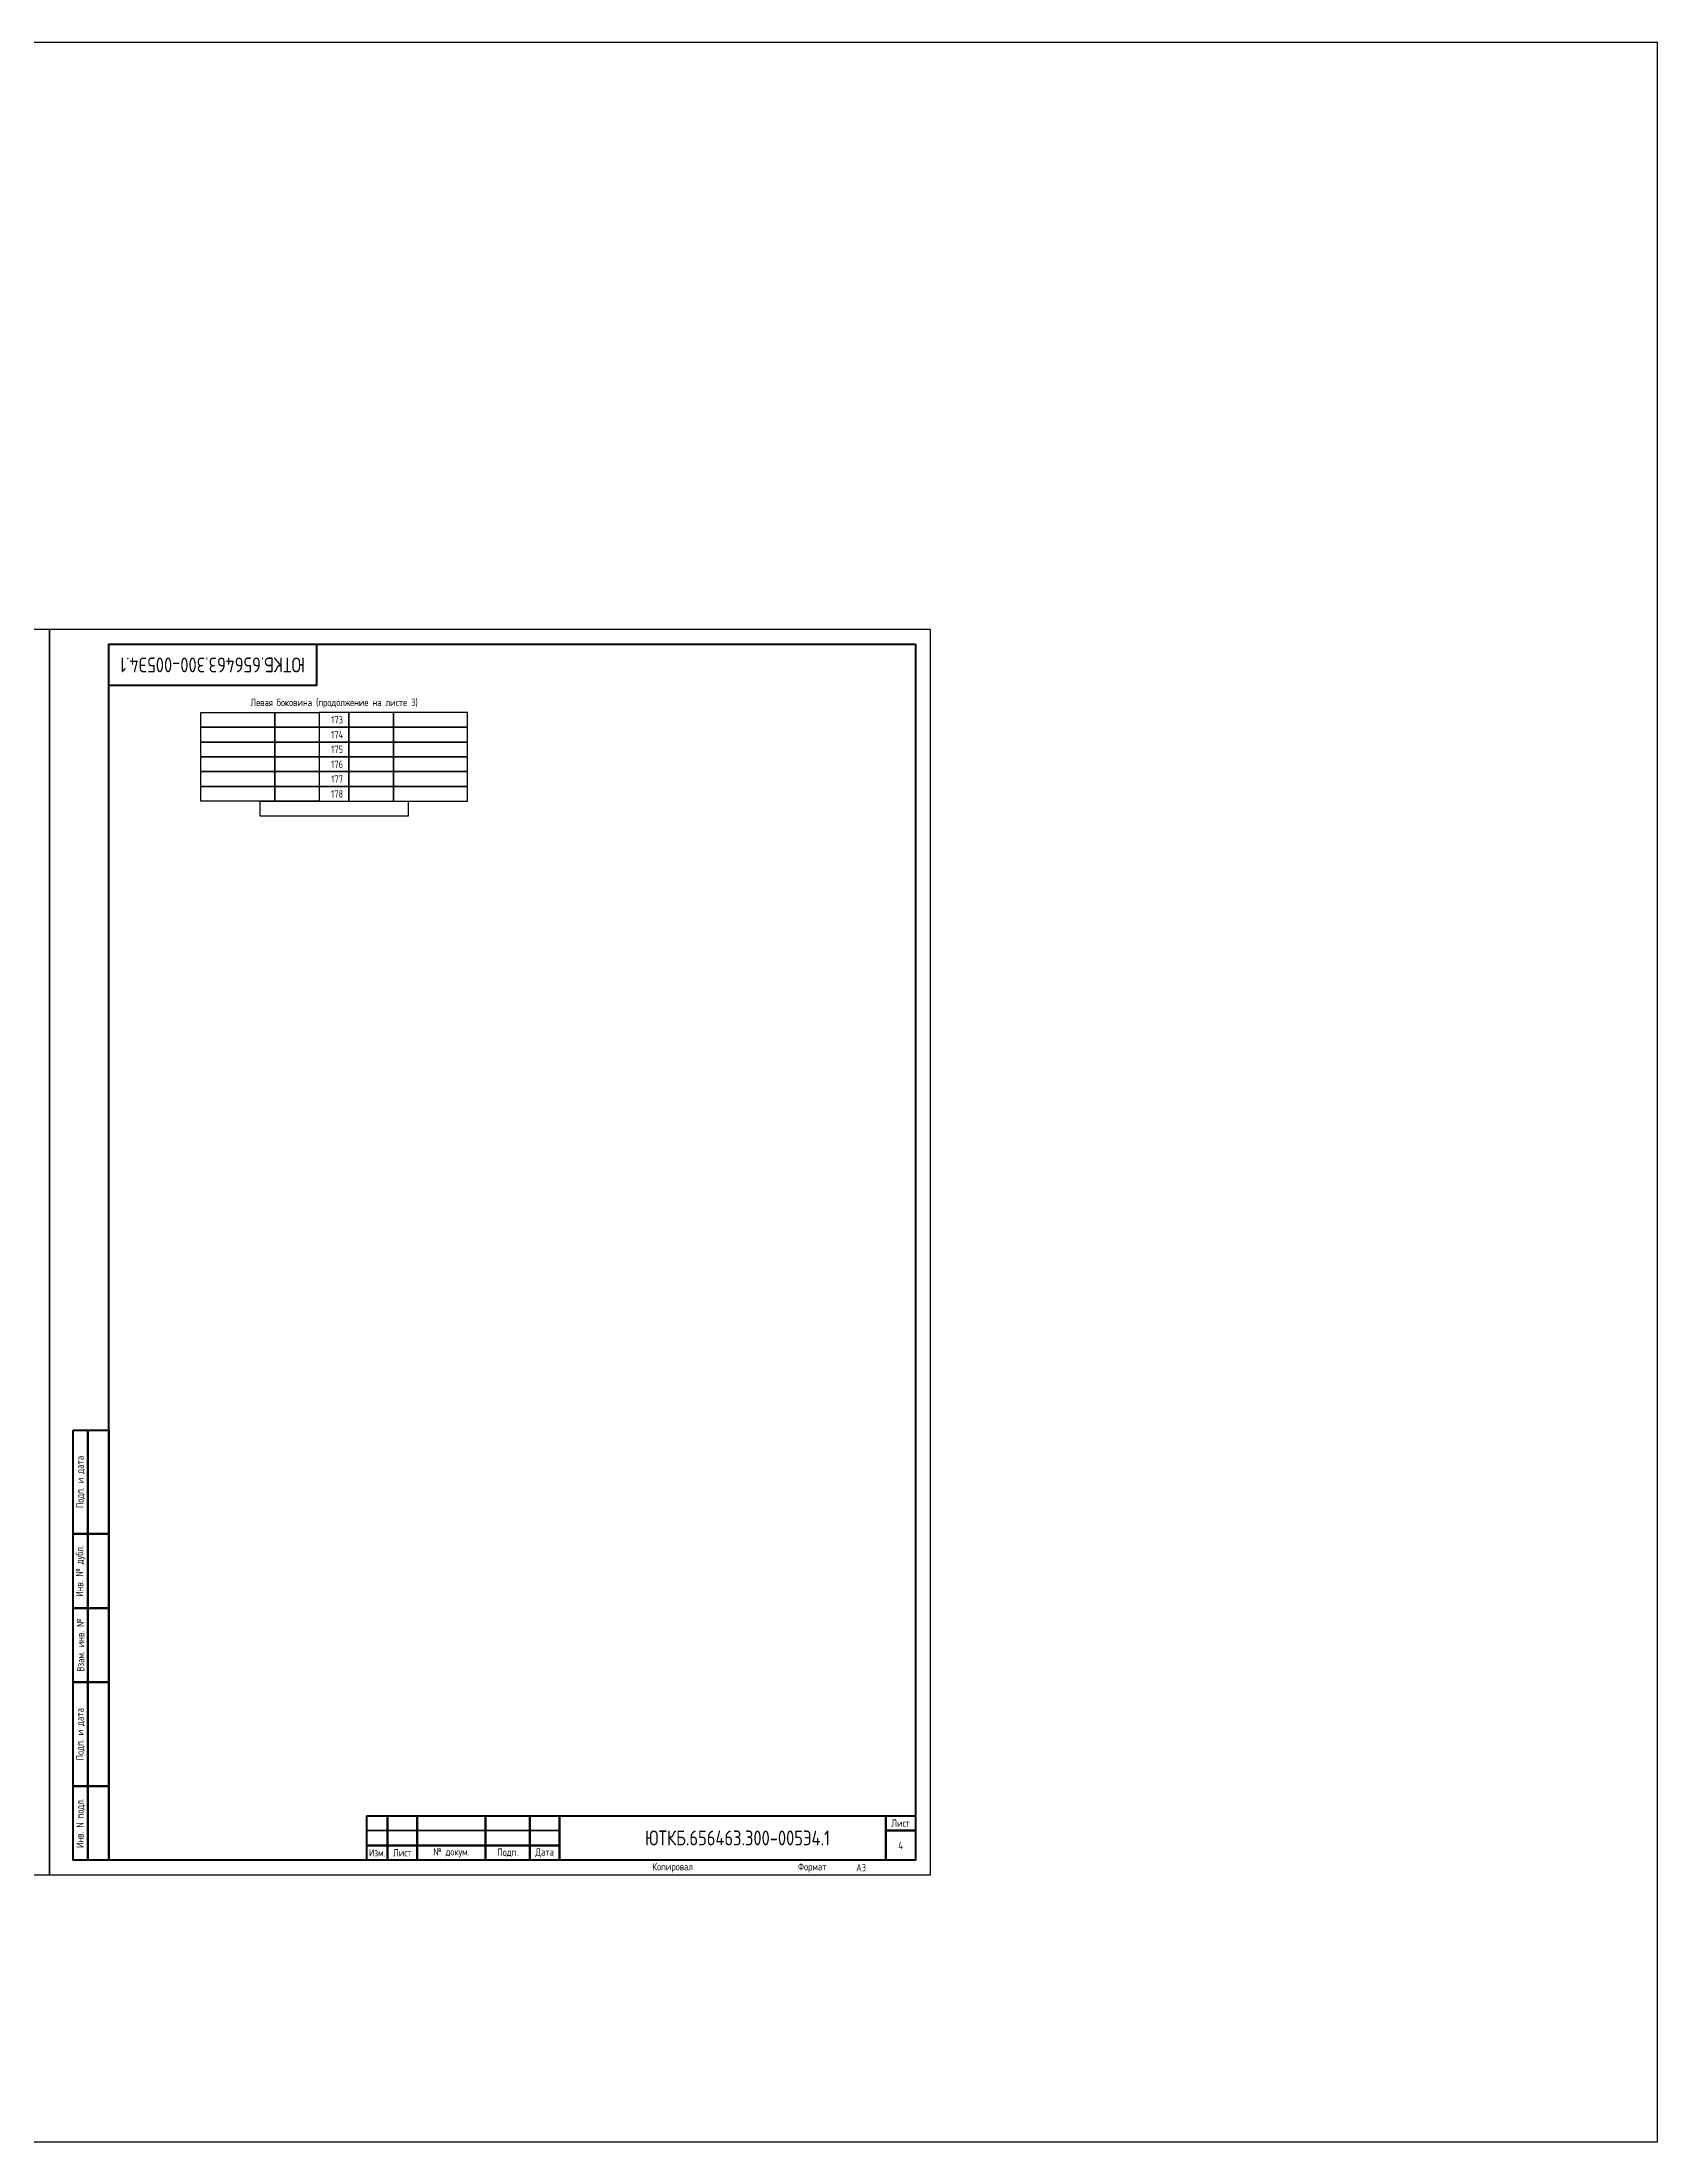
# Model space of a CAD drawing. Header units: millimetres. Extents: x -1102 to 3953, y -90 to 618.
# Drawn here: x 3408 to 3953, y -90 to 618 of the extents above; entities that cross this region are included whole.
import ezdxf

# ---------------------------------------------------------------- set-up
doc = ezdxf.new("R2010")
doc.units = ezdxf.units.MM
doc.styles.add('Gost_type_A', font='GOST_A.TTF')

# ---------------------------------------------------------------- blocks, each defined once
blk = doc.blocks.new('Штамп левый нижний')
at = {"lineweight": 50}
for points in [[(-12, 145), (-7, 145), (-7, 110), (-12, 110)], [(-7, 145), (0, 145), (0, 110), (-7, 110)], [(-12, 110), (-7, 110), (-7, 85), (-12, 85)], [(-7, 110), (0, 110), (0, 85), (-7, 85)], [(-12, 85), (-7, 85), (-7, 60), (-12, 60)], [(-7, 85), (0, 85), (0, 60), (-7, 60)], [(-12, 60), (-7, 60), (-7, 25), (-12, 25)], [(-7, 60), (0, 60), (0, 25), (-7, 25)], [(-12, 25), (-7, 25), (-7, 0), (-12, 0)], [(-7, 25), (0, 25), (0, 0), (-7, 0)]]:
    blk.add_lwpolyline(points, close=True, dxfattribs=at)
at = {"char_height": 2.5, "attachment_point": 5, "rotation": 90, "style": 'Gost_type_A'}
for s, insert, width in [('Подп. и дата', (-9.5, 127.5), 35), ('Инв. № дубл.', (-9.5, 97.5), 25), ('Взам. инв. №', (-9.5, 72.5), 25), ('Подп. и дата', (-9.5, 42.5), 35), ('Инв. N подл.', (-9.5, 12.5), 25)]:
    blk.add_mtext(s, dxfattribs=dict(at, insert=insert, width=width))
blk = doc.blocks.new('Штамп угловой верхний')
at = {"lineweight": 50}
blk.add_lwpolyline([(0, 0), (70, 0), (70, -14), (0, -14)], close=True, dxfattribs=at)
blk = doc.blocks.new('Штамп малый нижний')
at = {"lineweight": 50}
for points in [[(-185, 15), (-178, 15), (-178, 5), (-185, 5)], [(-178, 15), (-168, 15), (-168, 5), (-178, 5)], [(-168, 15), (-145, 15), (-145, 5), (-168, 5)], [(-145, 15), (-130, 15), (-130, 5), (-145, 5)], [(-130, 15), (-120, 15), (-120, 5), (-130, 5)], [(-120, 15), (-10, 15), (-10, 0), (-120, 0)], [(-10, 15), (0, 15), (0, 10), (-10, 10)], [(-10, 10), (0, 10), (0, 0), (-10, 0)], [(-185, 5), (-178, 5), (-178, 0), (-185, 0)], [(-178, 5), (-168, 5), (-168, 0), (-178, 0)], [(-168, 5), (-145, 5), (-145, 0), (-168, 0)], [(-145, 5), (-130, 5), (-130, 0), (-145, 0)], [(-130, 5), (-120, 5), (-120, 0), (-130, 0)]]:
    blk.add_lwpolyline(points, close=True, dxfattribs=at)
for points in [[(-185, 15), (-178, 15), (-178, 10), (-185, 10)], [(-178, 15), (-168, 15), (-168, 10), (-178, 10)], [(-168, 15), (-145, 15), (-145, 10), (-168, 10)], [(-145, 15), (-130, 15), (-130, 10), (-145, 10)], [(-130, 15), (-120, 15), (-120, 10), (-130, 10)], [(-185, 10), (-178, 10), (-178, 5), (-185, 5)], [(-178, 10), (-168, 10), (-168, 5), (-178, 5)], [(-168, 10), (-145, 10), (-145, 5), (-168, 5)], [(-145, 10), (-130, 10), (-130, 5), (-145, 5)], [(-130, 10), (-120, 10), (-120, 5), (-130, 5)]]:
    blk.add_lwpolyline(points, close=True)
at = {"char_height": 2.5, "style": 'Gost_type_A'}
for s, insert, width, attachment_point in [('Лист', (-5, 12.5), 10, 5), ('Изм.', (-181.5, 2.5), 7, 5), ('Лист', (-173, 2.5), 10, 5), ('№ докум.', (-156.5, 2.5), 23, 5), ('Подп.', (-137.5, 2.5), 15, 5), ('Дата', (-125, 2.5), 10, 5), ('Копировал', (-75, -2.53), 13.1202, 6), ('Формат', (-30, -2.53), 13.1202, 6)]:
    blk.add_mtext(s, dxfattribs=dict(at, insert=insert, width=width, attachment_point=attachment_point))

msp = doc.modelspace()

# ---------------------------------------------------------------- linework, layer by layer
for points in [[(-1102, 618), (3953, 618), (3953, -90), (-1102, -90)], [(3411, 420), (3411, 0), (3114, 0), (3114, 420)], [(3708, 420), (3708, 0), (3411, 0), (3411, 420)], [(3462, 392), (3487, 392), (3487, 387), (3462, 387)], [(3487, 392), (3502, 392), (3502, 387), (3487, 387)], [(3512, 392), (3502, 392), (3502, 387), (3512, 387)], [(3527, 392), (3512, 392), (3512, 387), (3527, 387)], [(3552, 392), (3527, 392), (3527, 387), (3552, 387)], [(3462, 387), (3487, 387), (3487, 382), (3462, 382)], [(3487, 387), (3502, 387), (3502, 382), (3487, 382)], [(3512, 387), (3502, 387), (3502, 382), (3512, 382)], [(3527, 387), (3512, 387), (3512, 382), (3527, 382)], [(3552, 387), (3527, 387), (3527, 382), (3552, 382)], [(3462, 382), (3487, 382), (3487, 377), (3462, 377)], [(3462, 377), (3487, 377), (3487, 372), (3462, 372)], [(3487, 382), (3502, 382), (3502, 377), (3487, 377)], [(3487, 377), (3502, 377), (3502, 372), (3487, 372)], [(3512, 382), (3502, 382), (3502, 377), (3512, 377)], [(3512, 377), (3502, 377), (3502, 372), (3512, 372)], [(3527, 382), (3512, 382), (3512, 377), (3527, 377)], [(3527, 377), (3512, 377), (3512, 372), (3527, 372)], [(3552, 382), (3527, 382), (3527, 377), (3552, 377)], [(3552, 377), (3527, 377), (3527, 372), (3552, 372)], [(3462, 372), (3487, 372), (3487, 367), (3462, 367)], [(3487, 372), (3502, 372), (3502, 367), (3487, 367)], [(3512, 372), (3502, 372), (3502, 367), (3512, 367)], [(3527, 372), (3512, 372), (3512, 367), (3527, 367)], [(3552, 372), (3527, 372), (3527, 367), (3552, 367)], [(3462, 367), (3487, 367), (3487, 362), (3462, 362)], [(3482, 362), (3532, 362), (3532, 357), (3482, 357)], [(3487, 367), (3502, 367), (3502, 362), (3487, 362)], [(3512, 367), (3502, 367), (3502, 362), (3512, 362)], [(3527, 367), (3512, 367), (3512, 362), (3527, 362)], [(3552, 367), (3527, 367), (3527, 362), (3552, 362)]]:
    msp.add_lwpolyline(points, close=True)
at = {"lineweight": 50}
msp.add_lwpolyline([(3703, 415), (3703, 5), (3431, 5), (3431, 415)], close=True, dxfattribs=at)

# ---------------------------------------------------------------- block references
for name, p in [('Штамп угловой верхний', (3431, 415)), ('Штамп левый нижний', (3431, 5)), ('Штамп малый нижний', (3703, 5))]:
    msp.add_blockref(name, p)

# ---------------------------------------------------------------- texts
at = {"insert": (3466, 408), "char_height": 5, "width": 70, "attachment_point": 5, "rotation": 180, "style": 'Gost_type_A'}
msp.add_mtext('ЮТКБ.656463.300-005Э4.1', dxfattribs=at)
at = {"style": 'Gost_type_A'}
for s, insert, char_height, width, attachment_point in [('Левая боковина (продолжение на листе 3)', (3507, 395), 2.5, 90, 5), ('ЮТКБ.656463.300-005Э4.1', (3643, 12.5), 5, 120, 5), ('4', (3698, 10), 2.5, 10, 5), ('A3', (3683, 2.5), 2.5, 20, 4), ('A3', (3683, 2.5), 2.5, 20, 4)]:
    msp.add_mtext(s, dxfattribs=dict(at, insert=insert, char_height=char_height, width=width, attachment_point=attachment_point))
at = {"ltscale": 10, "char_height": 2.5, "width": 8, "attachment_point": 5, "style": 'Gost_type_A'}
for s, insert in [('173', (3508, 389.5)), ('174', (3508, 384.5)), ('175', (3508, 379.5)), ('176', (3508, 374.5)), ('177', (3508, 369.5)), ('178', (3508, 364.5))]:
    msp.add_mtext(s, dxfattribs=dict(at, insert=insert))

doc.saveas('drawing.dxf')
